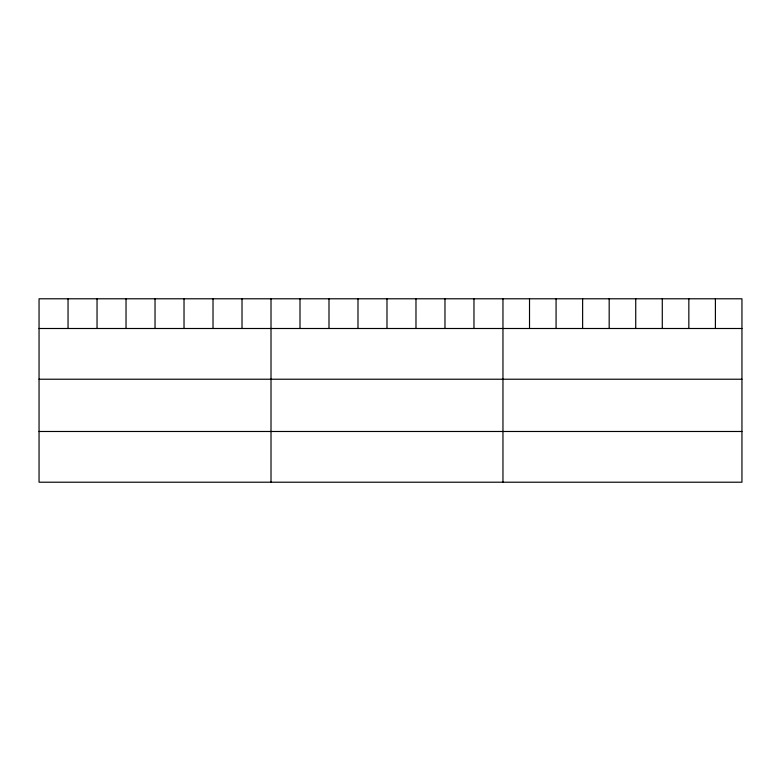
<?xml version="1.0" encoding="UTF-8"?>
<svg xmlns="http://www.w3.org/2000/svg" width="781" height="781" viewBox="0 0 781 781"><rect width="100%" height="100%" fill="white"/><g stroke="black" fill="none" stroke-linecap="round" stroke-linejoin="round"><path stroke-width="1.17" d="M741.95 328.498L741.95 482.209L39.05 482.209L39.05 298.791L741.95 298.791L741.95 328.498L39.05 328.498M39.05 379.224L741.95 379.224M39.05 431.483L741.95 431.483M715.396 298.791L715.396 328.498M688.842 298.791L688.842 328.498M662.288 298.791L662.288 328.498M635.734 298.791L635.734 328.498M609.18 298.791L609.18 328.498M582.626 298.791L582.626 328.498M556.072 298.791L556.072 328.498M529.518 298.791L529.518 328.498M502.964 298.791L502.964 482.209M473.969 298.791L473.969 328.498M444.975 298.791L444.975 328.498M415.98 298.791L415.98 328.498M386.985 298.791L386.985 328.498M357.991 298.791L357.991 328.498M328.996 298.791L328.996 328.498M300.002 298.791L300.002 328.498M271.007 298.791L271.007 482.209M242.012 298.791L242.012 328.498M213.018 298.791L213.018 328.498M184.023 298.791L184.023 328.498M155.029 298.791L155.029 328.498M126.034 298.791L126.034 328.498M97.039 298.791L97.039 328.498M68.045 298.791L68.045 328.498"/></g></svg>
